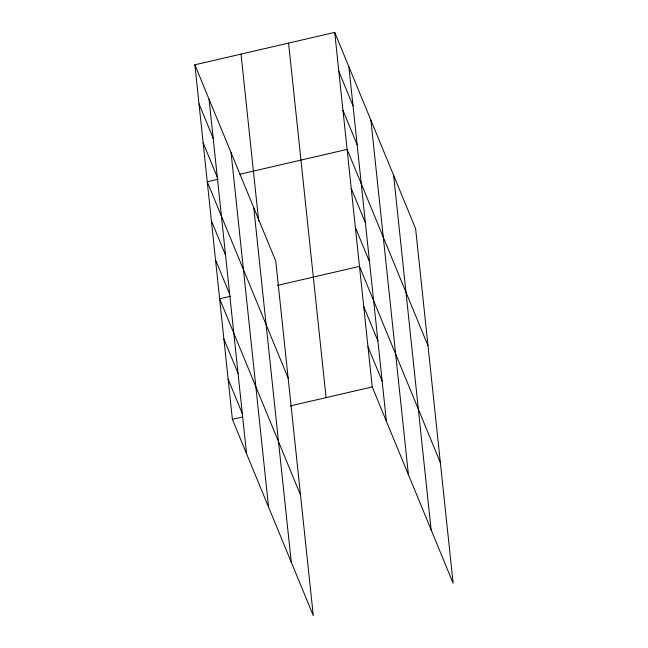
<?xml version="1.0" encoding="UTF-8"?>
<svg xmlns="http://www.w3.org/2000/svg" width="648" height="648" viewBox="0 0 648 648"><rect width="100%" height="100%" fill="white"/><g stroke="black" fill="none" stroke-linecap="round" stroke-linejoin="round"><path stroke-width="0.97" d="M194.878 64.808L275.764 261.071L313.284 615.6L232.389 419.345L194.878 64.808L334.716 32.4L415.611 228.655L453.122 583.192L372.236 386.929L334.716 32.4M218.052 179.302L207.255 181.804L288.149 378.068M239.655 174.296L347.101 149.396L427.988 345.651M230.437 296.298L219.631 298.801L300.526 495.064M277.425 285.404L359.478 266.393L440.373 462.648M232.389 419.345L242.206 417.069M290.183 405.948L372.236 386.929M338.847 71.402L353.014 105.778M342.97 110.395L357.145 144.779M351.224 188.39L365.399 222.774M355.355 227.391L369.522 261.776M363.731 306.569L377.897 340.953M367.983 346.753L382.15 381.129M199.001 103.81L213.176 138.194M203.132 142.811L217.299 177.188M211.378 220.806L225.553 255.182M215.509 259.799L229.676 294.184M223.884 338.985L238.059 373.361M228.136 379.161L242.303 413.546M393.595 175.235L431.106 529.772M370.907 120.204L408.418 474.733M348.891 66.785L386.402 421.313M288.571 43.092L326.082 397.629M241.024 54.116L258.69 221.106M253.749 207.652L291.26 562.181M231.069 152.612L268.58 507.141M209.045 99.193L246.556 453.721"/></g></svg>
